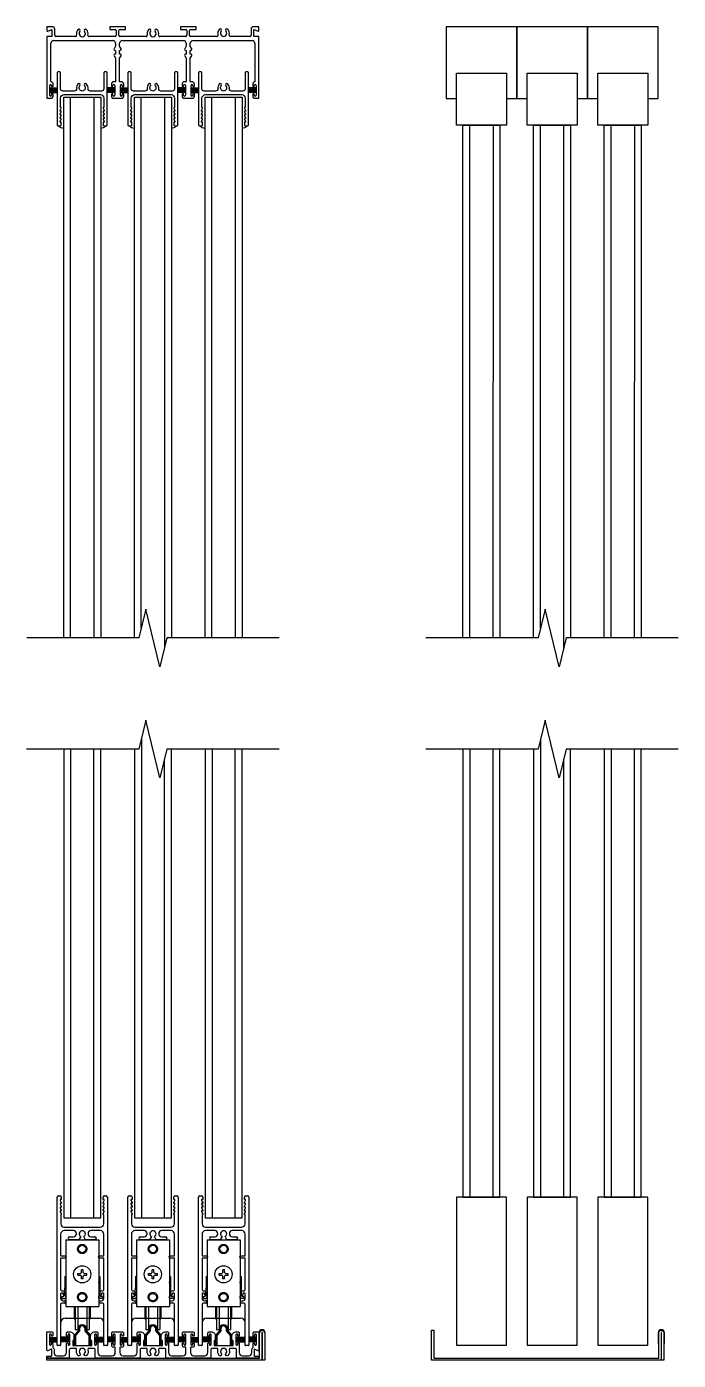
# Model space of a CAD drawing. Header units: inches. Extents: x -2661 to 42767, y -1222 to 9099.
# Drawn here: x 2303.43 to 2321.02, y 1636.52 to 1672.52 of the extents above; entities that cross this region are included whole.
import ezdxf

# ---------------------------------------------------------------- set-up
doc = ezdxf.new("R2010")
doc.units = ezdxf.units.IN
doc.header["$LTSCALE"] = 12
doc.header["$MEASUREMENT"] = 0
doc.linetypes.add('HIDDEN', pattern=[0.375, 0.25, -0.125])
doc.layers.get('0').update_dxf_attribs({"linetype": 'CONTINUOUS'})
doc.layers.add('S-ARCH', color=1, linetype='CONTINUOUS')

# ---------------------------------------------------------------- blocks, each defined once
blk = doc.blocks.new('3 TRACK HEAD')
for p, q in [((0.148, 1.094), (0, 1.094)), ((0, 1.094), (0, 0.99)), ((2.118, 1.094), (1.698, 1.094)), ((1.698, 1.094), (1.698, 1.019)), ((2.118, 1.019), (2.118, 1.094)), ((4.026, 1.094), (3.606, 1.094)), ((3.606, 1.094), (3.606, 1.019)), ((4.026, 1.019), (4.026, 1.094)), ((5.724, 1.094), (5.576, 1.094)), ((5.724, 0.99), (5.724, 1.094)), ((0.135, 0.831), (0, 0.831)), ((0, 0.831), (0, -0.832)), ((0.022, 0.975), (0.135, 1.019)), ((0.135, 1.019), (0.135, 0.831)), ((0.185, 0.721), (1.778, 0.721)), ((0.21, 0.862), (0.21, 1.032)), ((0.771, 0.831), (0.241, 0.831)), ((1.84, 0.831), (1.137, 0.831)), ((1.698, 1.019), (1.84, 1.019)), ((1.871, 0.988), (1.871, 0.862)), ((1.945, 0.862), (1.945, 0.988)), ((1.976, 1.019), (2.118, 1.019)), ((2.679, 0.831), (1.976, 0.831)), ((2.038, 0.721), (3.686, 0.721)), ((3.748, 0.831), (3.045, 0.831)), ((3.606, 1.019), (3.748, 1.019)), ((3.779, 0.988), (3.779, 0.862)), ((3.853, 0.862), (3.853, 0.988)), ((3.884, 1.019), (4.026, 1.019)), ((4.59, 0.831), (3.884, 0.831)), ((3.946, 0.721), (5.539, 0.721)), ((5.483, 0.831), (4.95, 0.831)), ((5.514, 1.032), (5.514, 0.862)), ((5.589, 0.831), (5.589, 1.019)), ((5.589, 1.019), (5.702, 0.975)), ((5.724, 0.831), (5.589, 0.831)), ((5.724, -0.832), (5.724, 0.831)), ((0.11, -0.388), (0.11, 0.646)), ((1.853, 0.566), (1.815, 0.5)), ((1.841, 0.455), (1.853, 0.455)), ((1.853, 0.646), (1.853, 0.566)), ((1.853, 0.455), (1.853, 0.356)), ((1.963, 0.566), (1.963, 0.646)), ((2.001, 0.5), (1.963, 0.566)), ((1.963, 0.356), (1.963, 0.455)), ((1.963, 0.455), (1.975, 0.455)), ((3.761, 0.566), (3.723, 0.5)), ((3.749, 0.455), (3.761, 0.455)), ((3.761, 0.646), (3.761, 0.566)), ((3.761, 0.455), (3.761, 0.356)), ((3.871, 0.566), (3.871, 0.646)), ((3.909, 0.5), (3.871, 0.566)), ((3.871, 0.356), (3.871, 0.455)), ((3.871, 0.455), (3.883, 0.455)), ((5.614, 0.646), (5.614, -0.398)), ((1.815, 0.31), (1.853, 0.245)), ((1.853, 0.356), (1.841, 0.356)), ((1.853, 0.245), (1.853, -0.398)), ((1.975, 0.356), (1.963, 0.356)), ((1.963, 0.245), (2.001, 0.31)), ((1.963, -0.398), (1.963, 0.245)), ((3.723, 0.31), (3.761, 0.245)), ((3.761, 0.356), (3.749, 0.356)), ((3.761, 0.245), (3.761, -0.388)), ((3.883, 0.356), (3.871, 0.356)), ((3.871, 0.245), (3.909, 0.31)), ((3.871, -0.388), (3.871, 0.245)), ((0.075, -0.752), (0.075, -0.491)), ((0.089, -0.56), (0.277, -0.56)), ((0.089, -0.591), (0.277, -0.591)), ((0.089, -0.622), (0.277, -0.622)), ((0.089, -0.653), (0.277, -0.653)), ((0.089, -0.684), (0.277, -0.684)), ((0.125, -0.491), (0.125, -0.509)), ((0.165, -0.509), (0.165, -0.438)), ((1.819, -0.56), (1.631, -0.56)), ((1.819, -0.591), (1.631, -0.591)), ((1.819, -0.622), (1.631, -0.622)), ((1.819, -0.653), (1.631, -0.653)), ((1.819, -0.684), (1.631, -0.684)), ((1.743, -0.452), (1.743, -0.509)), ((1.853, -0.398), (1.783, -0.398)), ((1.783, -0.509), (1.783, -0.491)), ((1.833, -0.491), (1.833, -0.752)), ((2.033, -0.398), (1.963, -0.398)), ((1.983, -0.752), (1.983, -0.491)), ((1.997, -0.56), (2.185, -0.56)), ((1.997, -0.591), (2.185, -0.591)), ((1.997, -0.622), (2.185, -0.622)), ((1.997, -0.653), (2.185, -0.653)), ((1.997, -0.684), (2.185, -0.684)), ((2.033, -0.491), (2.033, -0.509)), ((2.073, -0.509), (2.073, -0.452)), ((3.727, -0.56), (3.539, -0.56)), ((3.727, -0.591), (3.539, -0.591)), ((3.727, -0.622), (3.539, -0.622)), ((3.727, -0.653), (3.539, -0.653)), ((3.727, -0.684), (3.539, -0.684)), ((3.651, -0.452), (3.651, -0.509)), ((3.751, -0.398), (3.691, -0.398)), ((3.691, -0.509), (3.691, -0.491)), ((3.741, -0.491), (3.741, -0.752)), ((3.941, -0.398), (3.881, -0.398)), ((3.891, -0.752), (3.891, -0.491)), ((3.905, -0.56), (4.093, -0.56)), ((3.905, -0.591), (4.093, -0.591)), ((3.905, -0.622), (4.093, -0.622)), ((3.905, -0.653), (4.093, -0.653)), ((3.905, -0.684), (4.093, -0.684)), ((3.941, -0.491), (3.941, -0.509)), ((3.981, -0.509), (3.981, -0.452)), ((5.635, -0.56), (5.447, -0.56)), ((5.635, -0.591), (5.447, -0.591)), ((5.635, -0.622), (5.447, -0.622)), ((5.635, -0.653), (5.447, -0.653)), ((5.635, -0.684), (5.447, -0.684)), ((5.559, -0.452), (5.559, -0.509)), ((5.614, -0.398), (5.599, -0.398)), ((5.599, -0.509), (5.599, -0.491)), ((5.649, -0.491), (5.649, -0.752)), ((0, -0.832), (0.125, -0.832)), ((0.125, -0.729), (0.125, -0.752)), ((0.165, -0.791), (0.165, -0.729)), ((1.743, -0.729), (1.743, -0.791)), ((1.783, -0.752), (1.783, -0.729)), ((1.783, -0.832), (1.908, -0.832)), ((1.908, -0.832), (2.033, -0.832)), ((2.033, -0.729), (2.033, -0.752)), ((2.073, -0.791), (2.073, -0.729)), ((3.651, -0.729), (3.651, -0.791)), ((3.691, -0.752), (3.691, -0.729)), ((3.691, -0.832), (3.816, -0.832)), ((3.816, -0.832), (3.941, -0.832)), ((3.941, -0.729), (3.941, -0.752)), ((3.981, -0.791), (3.981, -0.729)), ((5.559, -0.729), (5.559, -0.791)), ((5.599, -0.752), (5.599, -0.729)), ((5.599, -0.832), (5.724, -0.832))]:
    blk.add_line(p, q)
for points in [[(0.838, -0.453), (0.838, -0.453, 0.216769), (0.798, -0.577, -0.448133), (0.736, -0.646), (0.433, -0.646, -0.414214), (0.371, -0.584), (0.371, -0.154, 0.414214), (0.34, -0.123), (0.308, -0.123, 0.414214), (0.277, -0.154), (0.277, -1.552, 0.414214), (0.308, -1.583), (0.358, -1.583, 0.414214), (0.389, -1.552), (0.389, -1.483), (0.359, -1.483), (0.359, -1.463), (0.389, -1.403), (0.389, -1.383), (0.359, -1.383), (0.359, -1.363), (0.389, -1.303), (0.389, -1.283), (0.359, -1.283), (0.359, -1.263), (0.389, -1.203), (0.389, -1.183), (0.359, -1.183), (0.359, -1.163), (0.389, -1.103), (0.389, -1.083), (0.371, -1.083), (0.371, -0.834, -0.414214), (0.465, -0.74), (0.954, -0.74), (1.443, -0.74, -0.414214), (1.537, -0.834), (1.537, -1.083), (1.519, -1.083), (1.519, -1.103), (1.549, -1.163), (1.549, -1.183), (1.519, -1.183), (1.519, -1.203), (1.549, -1.263), (1.549, -1.283), (1.519, -1.283), (1.519, -1.303), (1.549, -1.363), (1.549, -1.383), (1.519, -1.383), (1.519, -1.403), (1.549, -1.463), (1.549, -1.483), (1.519, -1.483), (1.519, -1.552, 0.414214), (1.55, -1.583), (1.6, -1.583, 0.414214), (1.631, -1.552), (1.631, -0.154, 0.414214), (1.6, -0.123), (1.568, -0.123, 0.414214), (1.537, -0.154), (1.537, -0.584, -0.414214), (1.475, -0.646), (1.172, -0.646, -0.448133), (1.11, -0.577, 0.216769), (1.07, -0.453, 0.999998), (1.016, -0.502, -0.651692), (0.954, -0.643, -0.651692), (0.892, -0.502, 0.999998), (0.838, -0.453), (0.838, -0.453)], [(2.746, -0.453), (2.746, -0.453, 0.216769), (2.706, -0.577, -0.448133), (2.644, -0.646), (2.341, -0.646, -0.414214), (2.279, -0.584), (2.279, -0.154, 0.414214), (2.248, -0.123), (2.216, -0.123, 0.414214), (2.185, -0.154), (2.185, -1.552, 0.414214), (2.216, -1.583), (2.266, -1.583, 0.414214), (2.297, -1.552), (2.297, -1.483), (2.267, -1.483), (2.267, -1.463), (2.297, -1.403), (2.297, -1.383), (2.267, -1.383), (2.267, -1.363), (2.297, -1.303), (2.297, -1.283), (2.267, -1.283), (2.267, -1.263), (2.297, -1.203), (2.297, -1.183), (2.267, -1.183), (2.267, -1.163), (2.297, -1.103), (2.297, -1.083), (2.279, -1.083), (2.279, -0.834, -0.414214), (2.373, -0.74), (2.862, -0.74), (3.351, -0.74, -0.414214), (3.445, -0.834), (3.445, -1.083), (3.427, -1.083), (3.427, -1.103), (3.457, -1.163), (3.457, -1.183), (3.427, -1.183), (3.427, -1.203), (3.457, -1.263), (3.457, -1.283), (3.427, -1.283), (3.427, -1.303), (3.457, -1.363), (3.457, -1.383), (3.427, -1.383), (3.427, -1.403), (3.457, -1.463), (3.457, -1.483), (3.427, -1.483), (3.427, -1.552, 0.414214), (3.458, -1.583), (3.508, -1.583, 0.414214), (3.539, -1.552), (3.539, -0.154, 0.414214), (3.508, -0.123), (3.476, -0.123, 0.414214), (3.445, -0.154), (3.445, -0.584, -0.414214), (3.383, -0.646), (3.08, -0.646, -0.448133), (3.018, -0.577, 0.216769), (2.978, -0.453, 0.999998), (2.924, -0.502, -0.651692), (2.862, -0.643, -0.651692), (2.8, -0.502, 0.999998), (2.746, -0.453), (2.746, -0.453)], [(4.654, -0.453), (4.654, -0.453, 0.216769), (4.614, -0.577, -0.448133), (4.552, -0.646), (4.249, -0.646, -0.414214), (4.187, -0.584), (4.187, -0.154, 0.414214), (4.156, -0.123), (4.124, -0.123, 0.414214), (4.093, -0.154), (4.093, -1.552, 0.414214), (4.124, -1.583), (4.174, -1.583, 0.414214), (4.205, -1.552), (4.205, -1.483), (4.175, -1.483), (4.175, -1.463), (4.205, -1.403), (4.205, -1.383), (4.175, -1.383), (4.175, -1.363), (4.205, -1.303), (4.205, -1.283), (4.175, -1.283), (4.175, -1.263), (4.205, -1.203), (4.205, -1.183), (4.175, -1.183), (4.175, -1.163), (4.205, -1.103), (4.205, -1.083), (4.187, -1.083), (4.187, -0.834, -0.414214), (4.281, -0.74), (4.77, -0.74), (5.259, -0.74, -0.414214), (5.353, -0.834), (5.353, -1.083), (5.335, -1.083), (5.335, -1.103), (5.365, -1.163), (5.365, -1.183), (5.335, -1.183), (5.335, -1.203), (5.365, -1.263), (5.365, -1.283), (5.335, -1.283), (5.335, -1.303), (5.365, -1.363), (5.365, -1.383), (5.335, -1.383), (5.335, -1.403), (5.365, -1.463), (5.365, -1.483), (5.335, -1.483), (5.335, -1.552, 0.414214), (5.366, -1.583), (5.416, -1.583, 0.414214), (5.447, -1.552), (5.447, -0.154, 0.414214), (5.416, -0.123), (5.384, -0.123, 0.414214), (5.353, -0.154), (5.353, -0.584, -0.414214), (5.291, -0.646), (4.988, -0.646, -0.448133), (4.926, -0.577, 0.216769), (4.886, -0.453, 0.999998), (4.832, -0.502, -0.651692), (4.77, -0.643, -0.651692), (4.708, -0.502, 0.999998), (4.654, -0.453), (4.654, -0.453)]]:
    blk.add_lwpolyline(points, format="xyb")
for centre, radius, start, end in [((0.148, 1.032), 0.062, 0, 90), ((5.576, 1.032), 0.062, 90, 180), ((0.016, 0.99), 0.016, 180, 291.4346), ((0.185, 0.646), 0.075, 90, 180), ((0.241, 0.862), 0.031, 180, 270), ((0.771, 0.862), 0.031, 270, 13.5352), ((0.954, 0.907), 0.157, 137.6321, 193.5352), ((0.865, 0.988), 0.0365, 317.6321, 137.6321), ((0.954, 0.907), 0.084, 137.6321, 42.3679), ((1.043, 0.988), 0.0365, 42.3679, 222.3679), ((0.954, 0.907), 0.157, 346.4648, 42.3679), ((1.137, 0.862), 0.031, 166.4648, 270), ((1.778, 0.646), 0.075, 0, 90), ((1.84, 0.988), 0.031, 0, 90), ((1.84, 0.862), 0.031, 270, 0), ((1.976, 0.988), 0.031, 90, 180), ((1.976, 0.862), 0.031, 180, 270), ((2.038, 0.646), 0.075, 90, 180), ((2.679, 0.862), 0.031, 270, 13.5352), ((2.862, 0.907), 0.157, 137.6321, 193.5352), ((2.773, 0.988), 0.0365, 317.6321, 137.6321), ((2.862, 0.907), 0.084, 137.6321, 42.3679), ((2.951, 0.988), 0.0365, 42.3679, 222.3679), ((2.862, 0.907), 0.157, 346.4648, 42.3679), ((3.045, 0.862), 0.031, 166.4648, 270), ((3.686, 0.646), 0.075, 0, 90), ((3.748, 0.988), 0.031, 360, 90), ((3.748, 0.862), 0.031, 270, 0), ((3.884, 0.988), 0.031, 90, 180), ((3.884, 0.862), 0.031, 180, 270), ((3.946, 0.646), 0.075, 90, 180), ((4.59, 0.862), 0.031, 270, 16.3745), ((4.77, 0.915), 0.157, 137.6321, 196.3745), ((4.681, 0.997), 0.0365, 317.6321, 137.6321), ((4.77, 0.915), 0.084, 137.6321, 42.3679), ((4.859, 0.997), 0.0365, 42.3679, 222.3679), ((4.77, 0.915), 0.157, 343.6255, 42.3679), ((4.95, 0.862), 0.031, 163.6255, 270), ((5.483, 0.862), 0.031, 270, 360), ((5.539, 0.646), 0.075, 360, 90), ((5.708, 0.99), 0.016, 248.5654, 360), ((1.841, 0.486), 0.03, 150, 270), ((1.975, 0.486), 0.03, 270, 30), ((3.749, 0.486), 0.03, 150, 270), ((3.883, 0.486), 0.03, 270, 30), ((1.841, 0.325), 0.03, 90, 210), ((1.975, 0.325), 0.03, 330, 90), ((3.749, 0.325), 0.03, 90, 210), ((3.883, 0.325), 0.03, 330, 90), ((0.1, -0.491), 0.025, 0, 180), ((0.12, -0.388), 0.01, 180, 275.7392), ((0.125, -0.438), 0.04, 360, 95.7392), ((0.145, -0.509), 0.02, 180, 0), ((0.145, -0.729), 0.02, 0, 180), ((1.797, -0.45), 0.054, 105.0262, 181.916), ((1.763, -0.509), 0.02, 180, 0), ((1.763, -0.729), 0.02, 0, 180), ((1.808, -0.491), 0.025, 0, 180), ((2.008, -0.491), 0.025, 0, 180), ((2.019, -0.45), 0.054, 358.084, 74.9738), ((2.053, -0.509), 0.02, 180, 0), ((2.053, -0.729), 0.02, 0, 180), ((3.705, -0.45), 0.054, 105.0262, 181.916), ((3.671, -0.509), 0.02, 180, 0), ((3.671, -0.729), 0.02, 0, 180), ((3.716, -0.491), 0.025, 0, 180), ((3.751, -0.388), 0.01, 270, 0), ((3.881, -0.388), 0.01, 180, 270), ((3.916, -0.491), 0.025, 0, 180), ((3.927, -0.45), 0.054, 358.084, 74.9738), ((3.961, -0.509), 0.02, 180, 0), ((3.961, -0.729), 0.02, 0, 180), ((5.613, -0.45), 0.054, 105.0262, 181.916), ((5.579, -0.509), 0.02, 180, 0), ((5.579, -0.729), 0.02, 0, 180), ((5.624, -0.491), 0.025, 0, 180), ((0.1, -0.752), 0.025, 180, 0), ((0.125, -0.791), 0.04, 270, 0), ((1.783, -0.791), 0.04, 180, 270), ((1.808, -0.752), 0.025, 180, 0), ((2.008, -0.752), 0.025, 180, 0), ((2.033, -0.791), 0.04, 270, 0), ((3.691, -0.791), 0.04, 180, 270), ((3.716, -0.752), 0.025, 180, 0), ((3.916, -0.752), 0.025, 180, 0), ((3.941, -0.791), 0.04, 270, 0), ((5.599, -0.791), 0.04, 180, 270), ((5.624, -0.752), 0.025, 180, 0), ((0.472, -1.429), 0.218, 224.9356, 265.1823), ((1.438, -1.427), 0.218, 274.2808, 314.2526), ((2.38, -1.429), 0.218, 224.9356, 265.1823), ((3.346, -1.427), 0.218, 274.2808, 314.2526), ((4.288, -1.429), 0.218, 224.9356, 265.1823), ((5.254, -1.427), 0.218, 274.2808, 314.2526)]:
    blk.add_arc(centre, radius, start, end)
blk = doc.blocks.new('*U640')
for points in [[(-2.408, -16.5), (-2.408, -1.907), (-1.408, -1.907), (-1.408, -16.5)], [(-2.221, -16.5), (-2.221, -1.907), (-1.596, -1.907), (-1.596, -16.5)], [(-0.5, -16.5), (-0.5, -1.907), (0.5, -1.907), (0.5, -16.5)], [(-0.313, -16.228), (-0.313, -1.907), (0.312, -1.907), (0.312, -16.772)], [(1.408, -16.5), (1.408, -1.907), (2.408, -1.907), (2.408, -16.5)], [(1.595, -16.5), (1.595, -1.907), (2.22, -1.907), (2.22, -16.5)], [(3.408, -16.5), (0.378, -16.5), (0.189, -17.278), (-0.189, -15.722), (-0.379, -16.5), (-3.408, -16.5)]]:
    blk.add_lwpolyline(points)
blk.add_blockref('3 TRACK HEAD', (-2.862, -1.095))
blk = doc.blocks.new('3 TRACK SILL')
for p, q in [((2.878, -0.176), (2.878, 0.504)), ((2.94, 0.504), (2.94, -0.238)), ((2.955, -0.238), (2.955, 0.504)), ((3.017, 0.504), (3.017, -0.238)), ((-2.862, -0.176), (2.878, -0.176)), ((-2.862, -0.238), (-2.862, -0.176)), ((2.94, -0.238), (-2.862, -0.238)), ((3.017, -0.238), (2.955, -0.238))]:
    blk.add_line(p, q)
for points in [[(-2.852, -0.176, -0.414214), (-2.862, -0.166), (-2.862, -0.132, -0.414214), (-2.852, -0.122), (-2.742, -0.122, 0.414214), (-2.732, -0.112), (-2.732, 0.049, 0.528549), (-2.746, 0.059), (-2.84, 0.022, -0.528549), (-2.862, 0.036), (-2.862, 0.126), (-2.862, 0.524, -0.414214), (-2.852, 0.534), (-2.742, 0.534, -0.414214), (-2.702, 0.494), (-2.702, 0.432, -0.414214), (-2.721, 0.412), (-2.722, 0.412, -0.414214), (-2.742, 0.432), (-2.742, 0.448, 0.414214), (-2.766, 0.472), (-2.767, 0.472, 0.414214), (-2.792, 0.448), (-2.792, 0.197, 0.414214), (-2.767, 0.172), (-2.766, 0.172, 0.414214), (-2.742, 0.197), (-2.742, 0.213, -0.414214), (-2.722, 0.232), (-2.722, 0.232, -0.414214), (-2.702, 0.212), (-2.702, 0.109, -0.250492), (-2.67, 0.049), (-2.67, -0.029, 0.414214), (-2.585, -0.114), (-2.493, -0.114), (-2.417, -0.114, 0.406851), (-2.332, -0.026), (-2.332, 0.158), (-2.332, 0.212, -0.414214), (-2.312, 0.232), (-2.311, 0.232, -0.414214), (-2.292, 0.213), (-2.292, 0.197, 0.414214), (-2.267, 0.172), (-2.266, 0.172, 0.414214), (-2.242, 0.197), (-2.242, 0.448, 0.414214), (-2.266, 0.472), (-2.267, 0.472, 0.414214), (-2.292, 0.448), (-2.292, 0.432, -0.414214), (-2.311, 0.412), (-2.312, 0.412, -0.414214), (-2.332, 0.432), (-2.332, 0.494, -0.414214), (-2.292, 0.534), (-2.269, 0.534), (-2.252, 0.534, -0.414214), (-2.127, 0.409), (-2.127, 0.304, -0.414214), (-2.137, 0.294), (-2.157, 0.294, 0.414214), (-2.167, 0.284), (-2.167, 0.169, 0.414214), (-2.157, 0.159), (-1.659, 0.159, 0.414214), (-1.649, 0.169), (-1.649, 0.284, 0.414214), (-1.659, 0.294), (-1.679, 0.294, -0.414214), (-1.689, 0.304), (-1.689, 0.409, -0.414214), (-1.564, 0.534), (-1.557, 0.534), (-1.524, 0.534, -0.414214), (-1.484, 0.494), (-1.484, 0.432, -0.414214), (-1.503, 0.412), (-1.504, 0.412, -0.414214), (-1.524, 0.432), (-1.524, 0.448, 0.414214), (-1.548, 0.472), (-1.549, 0.472, 0.414214), (-1.574, 0.448), (-1.574, 0.197, 0.414214), (-1.549, 0.172), (-1.548, 0.172, 0.414214), (-1.524, 0.197), (-1.524, 0.213, -0.414214), (-1.504, 0.232), (-1.504, 0.232, -0.414214), (-1.484, 0.212), (-1.484, 0.158), (-1.484, -0.029, 0.414214), (-1.399, -0.114), (-1.368, -0.114), (-1.296, -0.114), (-1.101, -0.114, 0.414214), (-1.016, -0.029), (-1.016, 0.009), (-1.016, 0.108, 0.414214), (-1.026, 0.118), (-1.074, 0.118, -0.414214), (-1.114, 0.158), (-1.114, 0.212, -0.414214), (-1.094, 0.232), (-1.093, 0.232, -0.414214), (-1.074, 0.213), (-1.074, 0.197, 0.414214), (-1.049, 0.172), (-1.048, 0.172, 0.414214), (-1.024, 0.197), (-1.024, 0.448, 0.414214), (-1.048, 0.472), (-1.049, 0.472, 0.414214), (-1.074, 0.448), (-1.074, 0.432, -0.414214), (-1.093, 0.412), (-1.094, 0.412, -0.414214), (-1.114, 0.432), (-1.114, 0.494, -0.414214), (-1.074, 0.534), (-0.993, 0.534), (-0.915, 0.534), (-0.834, 0.534, -0.414214), (-0.794, 0.494), (-0.794, 0.432, -0.414214), (-0.813, 0.412), (-0.814, 0.412, -0.414214), (-0.834, 0.432), (-0.834, 0.448, 0.414214), (-0.858, 0.472), (-0.859, 0.472, 0.414214), (-0.884, 0.448), (-0.884, 0.197, 0.414214), (-0.859, 0.172), (-0.858, 0.172, 0.414214), (-0.834, 0.197), (-0.834, 0.213, -0.414214), (-0.814, 0.232), (-0.814, 0.232, -0.414214), (-0.794, 0.212), (-0.794, 0.158, -0.414214), (-0.834, 0.118), (-0.882, 0.118, 0.414214), (-0.892, 0.108), (-0.892, 0.009), (-0.892, -0.029, 0.414214), (-0.807, -0.114), (-0.631, -0.114), (-0.564, -0.114), (-0.509, -0.114, 0.406851), (-0.424, -0.026), (-0.424, 0.158), (-0.424, 0.212, -0.414214), (-0.404, 0.232), (-0.403, 0.232, -0.414214), (-0.384, 0.213), (-0.384, 0.197, 0.414214), (-0.359, 0.172), (-0.358, 0.172, 0.414214), (-0.334, 0.197), (-0.334, 0.448, 0.414214), (-0.358, 0.472), (-0.359, 0.472, 0.414214), (-0.384, 0.448), (-0.384, 0.432, -0.414214), (-0.403, 0.412), (-0.404, 0.412, -0.414214), (-0.424, 0.432), (-0.424, 0.494, -0.414214), (-0.384, 0.534), (-0.361, 0.534), (-0.344, 0.534, -0.414214), (-0.219, 0.409), (-0.219, 0.304, -0.414214), (-0.229, 0.294), (-0.249, 0.294, 0.414214), (-0.259, 0.284), (-0.259, 0.169, 0.414214), (-0.249, 0.159), (0.249, 0.159, 0.414214), (0.259, 0.169), (0.259, 0.284, 0.414214), (0.249, 0.294), (0.229, 0.294, -0.414214), (0.219, 0.304), (0.219, 0.409, -0.414214), (0.344, 0.534), (0.351, 0.534), (0.384, 0.534, -0.414214), (0.424, 0.494), (0.424, 0.432, -0.414214), (0.405, 0.412), (0.404, 0.412, -0.414214), (0.384, 0.432), (0.384, 0.448, 0.414214), (0.36, 0.472), (0.359, 0.472, 0.414214), (0.334, 0.448), (0.334, 0.197, 0.414214), (0.359, 0.172), (0.36, 0.172, 0.414214), (0.384, 0.197), (0.384, 0.213, -0.414214), (0.404, 0.232), (0.404, 0.232, -0.414214), (0.424, 0.212), (0.424, 0.158), (0.424, -0.029, 0.414214), (0.509, -0.114), (0.552, -0.114), (0.675, -0.114), (0.807, -0.114, 0.414214), (0.892, -0.029), (0.892, 0.009), (0.892, 0.108, 0.414214), (0.882, 0.118), (0.834, 0.118, -0.414214), (0.794, 0.158), (0.794, 0.212, -0.414214), (0.814, 0.232), (0.815, 0.232, -0.414214), (0.834, 0.213), (0.834, 0.197, 0.414214), (0.859, 0.172), (0.86, 0.172, 0.414214), (0.884, 0.197), (0.884, 0.448, 0.414214), (0.86, 0.472), (0.859, 0.472, 0.414214), (0.834, 0.448), (0.834, 0.432, -0.414214), (0.815, 0.412), (0.814, 0.412, -0.414214), (0.794, 0.432), (0.794, 0.494, -0.414214), (0.834, 0.534), (0.915, 0.534), (0.993, 0.534), (1.074, 0.534, -0.414214), (1.114, 0.494), (1.114, 0.432, -0.414214), (1.095, 0.412), (1.094, 0.412, -0.414214), (1.074, 0.432), (1.074, 0.448, 0.414214), (1.05, 0.472), (1.049, 0.472, 0.414214), (1.024, 0.448), (1.024, 0.197, 0.414214), (1.049, 0.172), (1.05, 0.172, 0.414214), (1.074, 0.197), (1.074, 0.213, -0.414214), (1.094, 0.232), (1.094, 0.232, -0.414214), (1.114, 0.212), (1.114, 0.158, -0.414214), (1.074, 0.118), (1.026, 0.118, 0.414214), (1.016, 0.108), (1.016, 0.009), (1.016, -0.029, 0.414214), (1.101, -0.114), (1.277, -0.114), (1.344, -0.114), (1.399, -0.114, 0.406851), (1.484, -0.026), (1.484, 0.158), (1.484, 0.212, -0.414214), (1.504, 0.232), (1.505, 0.232, -0.414214), (1.524, 0.213), (1.524, 0.197, 0.414214), (1.549, 0.172), (1.55, 0.172, 0.414214), (1.574, 0.197), (1.574, 0.448, 0.414214), (1.55, 0.472), (1.549, 0.472, 0.414214), (1.524, 0.448), (1.524, 0.432, -0.414214), (1.505, 0.412), (1.504, 0.412, -0.414214), (1.484, 0.432), (1.484, 0.494, -0.414214), (1.524, 0.534), (1.547, 0.534), (1.564, 0.534, -0.414214), (1.689, 0.409), (1.689, 0.304, -0.414214), (1.679, 0.294), (1.659, 0.294, 0.414214), (1.649, 0.284), (1.649, 0.169, 0.414214), (1.659, 0.159), (2.157, 0.159, 0.414214), (2.167, 0.169), (2.167, 0.284, 0.414214), (2.157, 0.294), (2.137, 0.294, -0.414214), (2.127, 0.304), (2.127, 0.409, -0.414214), (2.252, 0.534), (2.259, 0.534), (2.292, 0.534, -0.414214), (2.332, 0.494), (2.332, 0.432, -0.414214), (2.313, 0.412), (2.312, 0.412, -0.414214), (2.292, 0.432), (2.292, 0.448, 0.414214), (2.268, 0.472), (2.267, 0.472, 0.414214), (2.242, 0.448), (2.242, 0.197, 0.414214), (2.267, 0.172), (2.268, 0.172, 0.414214), (2.292, 0.197), (2.292, 0.213, -0.414214), (2.312, 0.232), (2.312, 0.232, -0.414214), (2.332, 0.212), (2.332, 0.158), (2.332, -0.029, 0.414214), (2.417, -0.114), (2.487, -0.114), (2.585, -0.114, 0.414214), (2.67, -0.029), (2.67, 0.049, -0.250492), (2.702, 0.109), (2.702, 0.212, -0.414214), (2.722, 0.232), (2.723, 0.232, -0.414214), (2.742, 0.213), (2.742, 0.197, 0.414214), (2.767, 0.172), (2.768, 0.172, 0.414214), (2.792, 0.197), (2.792, 0.448, 0.414214), (2.768, 0.472), (2.767, 0.472, 0.414214), (2.742, 0.448), (2.742, 0.432, -0.414214), (2.723, 0.412), (2.722, 0.412, -0.414214), (2.702, 0.432), (2.702, 0.494, -0.414214), (2.742, 0.534), (2.852, 0.534, -0.414214), (2.862, 0.524), (2.862, 0.126), (2.862, 0.036, -0.528549), (2.84, 0.022), (2.746, 0.059, 0.528549), (2.732, 0.049), (2.732, -0.112, 0.414214), (2.742, -0.122), (2.852, -0.122, -0.414214), (2.862, -0.132), (2.862, -0.166, -0.414214), (2.852, -0.176), (2.517, -0.176), (2.421, -0.176), (2.267, -0.176, -0.414214), (2.257, -0.166), (2.257, 0.053, 0.414214), (2.226, 0.084), (2.158, 0.084), (2.09, 0.084, 0.499657), (2.061, 0.044, -0.259642), (2.026, -0.106, -1), (1.97, -0.056, 2.247229), (1.846, -0.056, -1), (1.79, -0.106, -0.259642), (1.755, 0.044, 0.499657), (1.726, 0.084), (1.649, 0.084), (1.59, 0.084, 0.414214), (1.559, 0.053), (1.559, -0.156, -0.414214), (1.539, -0.176), (1.39, -0.176), (1.344, -0.176), (0.675, -0.176), (0.513, -0.176), (0.359, -0.176, -0.414214), (0.349, -0.166), (0.349, 0.053, 0.414214), (0.318, 0.084), (0.25, 0.084), (0.182, 0.084, 0.499657), (0.153, 0.044, -0.259642), (0.118, -0.106, -1), (0.062, -0.056, 2.247229), (-0.062, -0.056, -1), (-0.118, -0.106, -0.259642), (-0.153, 0.044, 0.499657), (-0.182, 0.084), (-0.259, 0.084), (-0.309, 0.084, 0.414214), (-0.349, 0.044), (-0.349, -0.156, -0.414214), (-0.369, -0.176), (-0.518, -0.176), (-0.564, -0.176), (-1.359, -0.176), (-1.395, -0.176), (-1.549, -0.176, -0.414214), (-1.559, -0.166), (-1.559, 0.044, 0.414214), (-1.599, 0.084), (-1.658, 0.084), (-1.726, 0.084, 0.499657), (-1.755, 0.044, -0.259642), (-1.79, -0.106, -1), (-1.846, -0.056, 2.247229), (-1.97, -0.056, -1), (-2.026, -0.106, -0.259642), (-2.061, 0.044, 0.499657), (-2.09, 0.084), (-2.167, 0.084), (-2.217, 0.084, 0.414214), (-2.257, 0.044), (-2.257, -0.156, -0.414214), (-2.277, -0.176), (-2.426, -0.176), (-2.497, -0.176)], [(2.862, 0.504), (2.863, 0.214), (2.878, 0.214), (2.877, 0.504, -1), (3.017, 0.504), (3.017, 0.214), (3.032, 0.214), (3.032, 0.504, 1)]]:
    blk.add_lwpolyline(points, format="xyb", close=True)
for radius in [0.0695, 0.0695, 0.0075, 0.0075]:
    blk.add_arc((2.947, 0.504), radius, 0, 180)
blk = doc.blocks.new('3709 B-RAIL')
for p, q in [((-0.677, -3.003), (-0.677, 0.993)), ((-0.646, 1.024), (-0.595, 1.024)), ((-0.565, 0.924), (-0.595, 0.924)), ((-0.595, 0.924), (-0.595, 0.904)), ((-0.595, 0.904), (-0.565, 0.844)), ((-0.565, 0.824), (-0.595, 0.824)), ((-0.595, 0.824), (-0.595, 0.804)), ((-0.595, 0.804), (-0.565, 0.744)), ((-0.565, 0.724), (-0.595, 0.724)), ((-0.595, 0.724), (-0.595, 0.704)), ((-0.565, 0.994), (-0.565, 0.924)), ((-0.565, 0.844), (-0.565, 0.824)), ((-0.565, 0.744), (-0.565, 0.724)), ((0.565, 0.924), (0.565, 0.994)), ((0.595, 0.924), (0.565, 0.924)), ((0.565, 0.844), (0.595, 0.904)), ((0.565, 0.824), (0.565, 0.844)), ((0.595, 0.824), (0.565, 0.824)), ((0.565, 0.744), (0.595, 0.804)), ((0.565, 0.724), (0.565, 0.744)), ((0.595, 0.724), (0.565, 0.724)), ((0.595, 1.024), (0.646, 1.024)), ((0.595, 0.904), (0.595, 0.924)), ((0.595, 0.804), (0.595, 0.824)), ((0.595, 0.704), (0.595, 0.724)), ((0.677, 0.993), (0.677, -3.003)), ((-0.595, 0.704), (-0.565, 0.644)), ((-0.565, 0.624), (-0.595, 0.624)), ((-0.595, 0.624), (-0.595, 0.604)), ((-0.595, 0.604), (-0.565, 0.544)), ((-0.565, 0.524), (-0.58, 0.524)), ((-0.58, 0.524), (-0.58, 0.275)), ((-0.565, 0.644), (-0.565, 0.624)), ((-0.565, 0.544), (-0.565, 0.524)), ((0.565, 0.644), (0.595, 0.704)), ((0.565, 0.624), (0.565, 0.644)), ((0.595, 0.624), (0.565, 0.624)), ((0.565, 0.544), (0.595, 0.604)), ((0.565, 0.524), (0.565, 0.544)), ((0.58, 0.524), (0.565, 0.524)), ((0.58, 0.275), (0.58, 0.524)), ((0.595, 0.604), (0.595, 0.624)), ((-0.241, 0.087), (-0.489, 0.087)), ((-0.486, 0.181), (0, 0.181)), ((0, 0.181), (0.486, 0.181)), ((0.489, 0.087), (0.241, 0.087)), ((-0.583, -0.007), (-0.583, -0.583)), ((-0.446, -0.157), (-0.446, -1.957)), ((-0.446, -0.157), (0.444, -0.157)), ((-0.342, -0.081), (-0.241, -0.081)), ((-0.09, -0.156), (-0.342, -0.156)), ((-0.042, -0.073), (-0.09, -0.156)), ((0.09, -0.156), (0.042, -0.073)), ((0.343, -0.156), (0.09, -0.156)), ((0.241, -0.081), (0.343, -0.081)), ((0.444, -0.157), (0.444, -1.957)), ((0.583, -0.583), (0.583, -0.007)), ((-0.583, -0.665), (-0.583, -1.441)), ((-0.573, -0.593), (-0.456, -0.593)), ((-0.456, -0.655), (-0.573, -0.655)), ((0.456, -0.593), (0.573, -0.593)), ((0.573, -0.655), (0.456, -0.655)), ((0.583, -1.509), (0.583, -0.665)), ((-0.123, -1.067), (-0.049, -1.067)), ((-0.123, -1.112), (-0.123, -1.067)), ((-0.049, -1.067), (-0.023, -1.041)), ((-0.023, -1.041), (-0.023, -0.967)), ((0.022, -0.967), (-0.023, -0.967)), ((0.022, -1.041), (0.022, -0.967)), ((0.048, -1.067), (0.022, -1.041)), ((0.048, -1.067), (0.122, -1.067)), ((0.122, -1.112), (0.122, -1.067)), ((-0.494, -1.683), (-0.446, -1.292)), ((-0.473, -1.15), (-0.473, -1.512)), ((-0.473, -1.15), (-0.446, -1.15)), ((-0.123, -1.112), (-0.049, -1.112)), ((-0.023, -1.138), (-0.049, -1.112)), ((-0.023, -1.212), (-0.023, -1.138)), ((0.022, -1.212), (-0.023, -1.212)), ((0.022, -1.138), (0.048, -1.112)), ((0.022, -1.212), (0.022, -1.138)), ((0.048, -1.112), (0.122, -1.112)), ((0.444, -1.15), (0.472, -1.15)), ((0.493, -1.683), (0.444, -1.292)), ((0.472, -1.15), (0.472, -1.512)), ((-0.583, -1.441), (-0.583, -1.485)), ((-0.583, -1.485), (-0.583, -1.509)), ((-0.583, -1.612), (-0.583, -1.74)), ((-0.525, -1.602), (-0.573, -1.602)), ((-0.552, -1.54), (-0.525, -1.54)), ((-0.551, -1.692), (-0.551, -1.742)), ((-0.551, -1.692), (-0.504, -1.692)), ((-0.551, -1.742), (-0.462, -1.742)), ((-0.515, -1.639), (-0.515, -1.612)), ((-0.484, -1.665), (-0.489, -1.665)), ((-0.458, -1.607), (-0.458, -1.639)), ((-0.452, -1.733), (-0.446, -1.679)), ((0.451, -1.733), (0.444, -1.679)), ((0.458, -1.639), (0.458, -1.607)), ((0.549, -1.742), (0.461, -1.742)), ((0.489, -1.665), (0.484, -1.665)), ((0.549, -1.692), (0.503, -1.692)), ((0.515, -1.612), (0.515, -1.639)), ((0.525, -1.54), (0.552, -1.54)), ((0.573, -1.602), (0.525, -1.602)), ((0.549, -1.692), (0.549, -1.742)), ((0.583, -1.74), (0.583, -1.612)), ((-0.583, -1.9), (-0.583, -1.917)), ((-0.583, -1.917), (-0.583, -1.967)), ((-0.583, -1.967), (-0.583, -3.003)), ((-0.468, -1.869), (-0.552, -1.869)), ((-0.516, -1.807), (-0.477, -1.807)), ((-0.477, -1.807), (-0.468, -1.807)), ((-0.458, -1.817), (-0.458, -1.859)), ((-0.446, -1.957), (0.444, -1.957)), ((-0.218, -1.957), (-0.218, -2.294)), ((-0.191, -1.957), (-0.191, -2.578)), ((-0.123, -1.957), (-0.123, -2.578)), ((0.121, -1.957), (0.121, -2.578)), ((0.189, -1.957), (0.189, -2.578)), ((0.216, -1.957), (0.216, -2.294)), ((0.458, -1.859), (0.458, -1.817)), ((0.468, -1.807), (0.477, -1.807)), ((0.552, -1.869), (0.468, -1.869)), ((0.477, -1.807), (0.516, -1.807)), ((0.583, -3.003), (0.583, -1.9)), ((-0.458, -2.273), (0.458, -2.273)), ((-0.218, -2.294), (-0.191, -2.294)), ((0.189, -2.294), (0.216, -2.294)), ((-0.872, -2.793), (-0.683, -2.793)), ((-0.872, -2.824), (-0.683, -2.824)), ((-0.872, -2.855), (-0.683, -2.855)), ((-0.359, -2.791), (-0.589, -2.791)), ((-0.359, -2.822), (-0.589, -2.822)), ((-0.359, -2.853), (-0.589, -2.853)), ((-0.191, -2.578), (-0.123, -2.578)), ((0.121, -2.578), (0.189, -2.578)), ((0.348, -2.791), (0.577, -2.791)), ((0.348, -2.822), (0.577, -2.822)), ((0.348, -2.853), (0.577, -2.853)), ((0.861, -2.79), (0.671, -2.79)), ((0.861, -2.821), (0.671, -2.821)), ((0.861, -2.852), (0.671, -2.852)), ((-0.872, -2.886), (-0.683, -2.886)), ((-0.872, -2.917), (-0.683, -2.917)), ((-0.593, -3.013), (-0.667, -3.013)), ((-0.359, -2.884), (-0.589, -2.884)), ((-0.359, -2.915), (-0.589, -2.915)), ((0.348, -2.884), (0.577, -2.884)), ((0.348, -2.915), (0.577, -2.915)), ((0.667, -3.013), (0.593, -3.013)), ((0.861, -2.883), (0.671, -2.883)), ((0.861, -2.914), (0.671, -2.914))]:
    blk.add_line(p, q)
blk.add_lwpolyline([(0.074, -2.561, 1), (-0.076, -2.561), (-0.076, -2.615), (-0.185, -2.745), (-0.185, -2.988, -1), (-0.245, -2.988), (-0.245, -2.909), (-0.215, -2.909), (-0.215, -2.991), (-0.215, -2.734), (-0.106, -2.604), (-0.106, -2.561, -1), (0.104, -2.561), (0.104, -2.604), (0.213, -2.734), (0.213, -2.991), (0.214, -2.909), (0.243, -2.909), (0.243, -2.988, -1), (0.183, -2.988), (0.183, -2.745), (0.074, -2.615)], format="xyb", close=True)
at = {"linetype": 'HIDDEN'}
for centre in [(-0.001, -0.407), (-0.001, -1.707)]:
    blk.add_circle(centre, 0.125, dxfattribs=at)
for centre, radius in [((-0.001, -0.407), 0.1), ((-0.001, -1.09), 0.232), ((-0.001, -1.707), 0.1)]:
    blk.add_circle(centre, radius)
for centre, radius, start, end in [((-0.646, 0.993), 0.031, 90, 180), ((-0.595, 0.994), 0.03, 0, 90), ((0.595, 0.994), 0.03, 90, 180), ((0.646, 0.993), 0.031, 0, 90), ((-0.489, -0.007), 0.094, 90, 180), ((-0.486, 0.275), 0.094, 180, 270), ((-0.241, 0.003), 0.084, 270.0001, 89.9999), ((0, 0), 0.084, 90, 240), ((0, 0), 0.084, 300, 90), ((0.241, 0.003), 0.084, 90, 270), ((0.486, 0.275), 0.094, 270, 360), ((0.489, -0.007), 0.094, 0, 90), ((-0.342, -0.118), 0.0375, 90, 270), ((0.343, -0.118), 0.0375, 270, 90), ((-0.573, -0.583), 0.01, 180, 270), ((-0.573, -0.665), 0.01, 90, 180), ((-0.456, -0.624), 0.031, 270, 90), ((0.456, -0.624), 0.031, 90, 270), ((0.573, -0.583), 0.01, 270, 0), ((0.573, -0.665), 0.01, 0, 90), ((-0.552, -1.509), 0.031, 180, 270), ((-0.573, -1.612), 0.01, 90, 180), ((-0.516, -1.74), 0.067, 180, 270), ((-0.525, -1.607), 0.067, 0, 90), ((-0.525, -1.612), 0.01, 0, 90), ((-0.489, -1.639), 0.026, 180, 270), ((-0.504, -1.682), 0.01, 270, 352.875), ((-0.484, -1.639), 0.026, 270, 0), ((-0.462, -1.732), 0.01, 270, 352.875), ((0.461, -1.732), 0.01, 187.125, 270), ((0.525, -1.607), 0.067, 90, 180), ((0.484, -1.639), 0.026, 180, 270), ((0.489, -1.639), 0.026, 270, 0), ((0.503, -1.682), 0.01, 187.125, 270), ((0.525, -1.612), 0.01, 90, 180), ((0.516, -1.74), 0.067, 270, 0), ((0.552, -1.509), 0.031, 270, 0), ((0.573, -1.612), 0.01, 0, 90), ((-0.552, -1.9), 0.031, 90, 180), ((-0.468, -1.817), 0.01, 0, 90), ((-0.468, -1.859), 0.01, 270, 0), ((0.468, -1.817), 0.01, 90, 180), ((0.468, -1.859), 0.01, 180, 270), ((0.552, -1.9), 0.031, 0, 90), ((-0.458, -2.398), 0.125, 90, 180), ((-0.001, -2.578), 0.122, 0, 180), ((0.458, -2.398), 0.125, 0, 90), ((-0.667, -3.003), 0.01, 180, 270), ((-0.593, -3.003), 0.01, 270, 0), ((0.593, -3.003), 0.01, 180, 270), ((0.667, -3.003), 0.01, 270, 0)]:
    blk.add_arc(centre, radius, start, end)
blk = doc.blocks.new('MULTI BOTTOM OPT1')
for points in [[(3.368, 16.5), (0.339, 16.5), (0.149, 15.722), (-0.229, 17.278), (-0.418, 16.5), (-3.448, 16.5)], [(-0.352, 16.772), (-0.352, 3.843), (0.273, 3.843), (0.273, 16.228)], [(-2.448, 16.5), (-2.448, 3.843), (-1.448, 3.843), (-1.448, 16.5)], [(-2.26, 16.5), (-2.26, 3.843), (-1.635, 3.843), (-1.635, 16.5)], [(-0.54, 16.5), (-0.54, 3.843), (0.46, 3.843), (0.46, 16.5)], [(1.368, 16.5), (1.368, 3.843), (2.368, 3.843), (2.368, 16.5)], [(1.556, 16.5), (1.556, 3.843), (2.181, 3.843), (2.181, 16.5)]]:
    blk.add_lwpolyline(points)
for name, p in [('3709 B-RAIL', (-1.947, 3.413)), ('3709 B-RAIL', (-0.039, 3.413)), ('3709 B-RAIL', (1.869, 3.413)), ('3 TRACK SILL', (-0.039, 0.238))]:
    blk.add_blockref(name, p)
blk = doc.blocks.new('MULTI TOP OPT2')
for points in [[(-2.862, -1.938), (-2.585, -1.938), (-2.585, -1.258), (-1.231, -1.258), (-1.231, -1.938), (-0.954, -1.938), (-0.954, 0), (-2.862, 0)], [(-0.954, -1.938), (-0.677, -1.938), (-0.677, -1.258), (0.677, -1.258), (0.677, -1.938), (0.954, -1.938), (0.954, 0), (-0.954, 0)], [(0.954, -1.938), (1.231, -1.938), (1.231, -1.258), (2.585, -1.258), (2.585, -1.938), (2.862, -1.938), (2.862, 0), (0.954, 0)], [(-2.585, -1.258), (-1.231, -1.258), (-1.231, -2.657), (-2.585, -2.657)], [(-0.677, -1.258), (0.677, -1.258), (0.677, -2.657), (-0.677, -2.657)], [(1.231, -1.258), (2.585, -1.258), (2.585, -2.657), (1.231, -2.657)]]:
    blk.add_lwpolyline(points, close=True)
for points in [[(-2.408, -16.5), (-2.408, -2.657), (-1.408, -2.657), (-1.408, -16.5)], [(-2.221, -16.5), (-2.221, -2.657), (-1.595, -2.657), (-1.596, -16.5)], [(-0.5, -16.5), (-0.5, -2.657), (0.5, -2.657), (0.5, -16.5)], [(-0.313, -16.228), (-0.312, -2.657), (0.312, -2.657), (0.312, -16.772)], [(1.408, -16.5), (1.408, -2.657), (2.408, -2.657), (2.408, -16.5)], [(1.595, -16.5), (1.596, -2.657), (2.221, -2.657), (2.22, -16.5)], [(3.408, -16.5), (0.379, -16.5), (0.189, -17.278), (-0.189, -15.722), (-0.379, -16.5), (-3.408, -16.5)]]:
    blk.add_lwpolyline(points)
blk = doc.blocks.new('MULTI BOTTOM OPT2')
for points in [[(3.565, 16.5), (0.536, 16.5), (0.346, 15.722), (-0.032, 17.278), (-0.221, 16.5), (-3.251, 16.5)], [(-0.155, 16.772), (-0.155, 4.407), (0.47, 4.407), (0.47, 16.228)], [(-2.251, 16.5), (-2.251, 4.407), (-1.251, 4.407), (-1.251, 16.5)], [(-2.063, 16.5), (-2.063, 4.407), (-1.438, 4.407), (-1.438, 16.5)], [(-0.343, 16.5), (-0.343, 4.407), (0.657, 4.407), (0.657, 16.5)], [(1.565, 16.5), (1.565, 4.407), (2.565, 4.407), (2.565, 16.5)], [(1.753, 16.5), (1.753, 4.407), (2.378, 4.407), (2.378, 16.5)]]:
    blk.add_lwpolyline(points)
for points in [[(-2.427, 0.411), (-1.073, 0.411), (-1.073, 4.407), (-2.427, 4.407)], [(-0.519, 0.411), (0.835, 0.411), (0.835, 4.407), (-0.519, 4.407)], [(1.389, 0.411), (2.743, 0.411), (2.743, 4.407), (1.389, 4.407)]]:
    blk.add_lwpolyline(points, close=True)
for points in [[(3.175, 0.742), (3.175, 0), (3.113, 0), (3.113, 0.742, 1), (3.098, 0.742), (3.098, 0), (-3.098, 0), (-3.098, 0.812), (-3.035, 0.812), (-3.035, 0.062), (3.036, 0.062), (3.036, 0.742, -1)], [(3.02, 0.742), (3.021, 0.452), (3.036, 0.452), (3.035, 0.742, -1), (3.175, 0.742), (3.175, 0.452), (3.19, 0.452), (3.19, 0.742, 1)]]:
    blk.add_lwpolyline(points, format="xyb", close=True)

msp = doc.modelspace()

# ---------------------------------------------------------------- block references
at = {"layer": 'S-ARCH'}
for name, p in [('*U640', (2306.83528, 1672.51832)), ('MULTI TOP OPT2', (2317.61285, 1672.51832)), ('MULTI BOTTOM OPT1', (2306.87505, 1636.51832)), ('MULTI BOTTOM OPT2', (2317.45562, 1636.51832))]:
    msp.add_blockref(name, p, dxfattribs=at)

doc.saveas('drawing.dxf')
